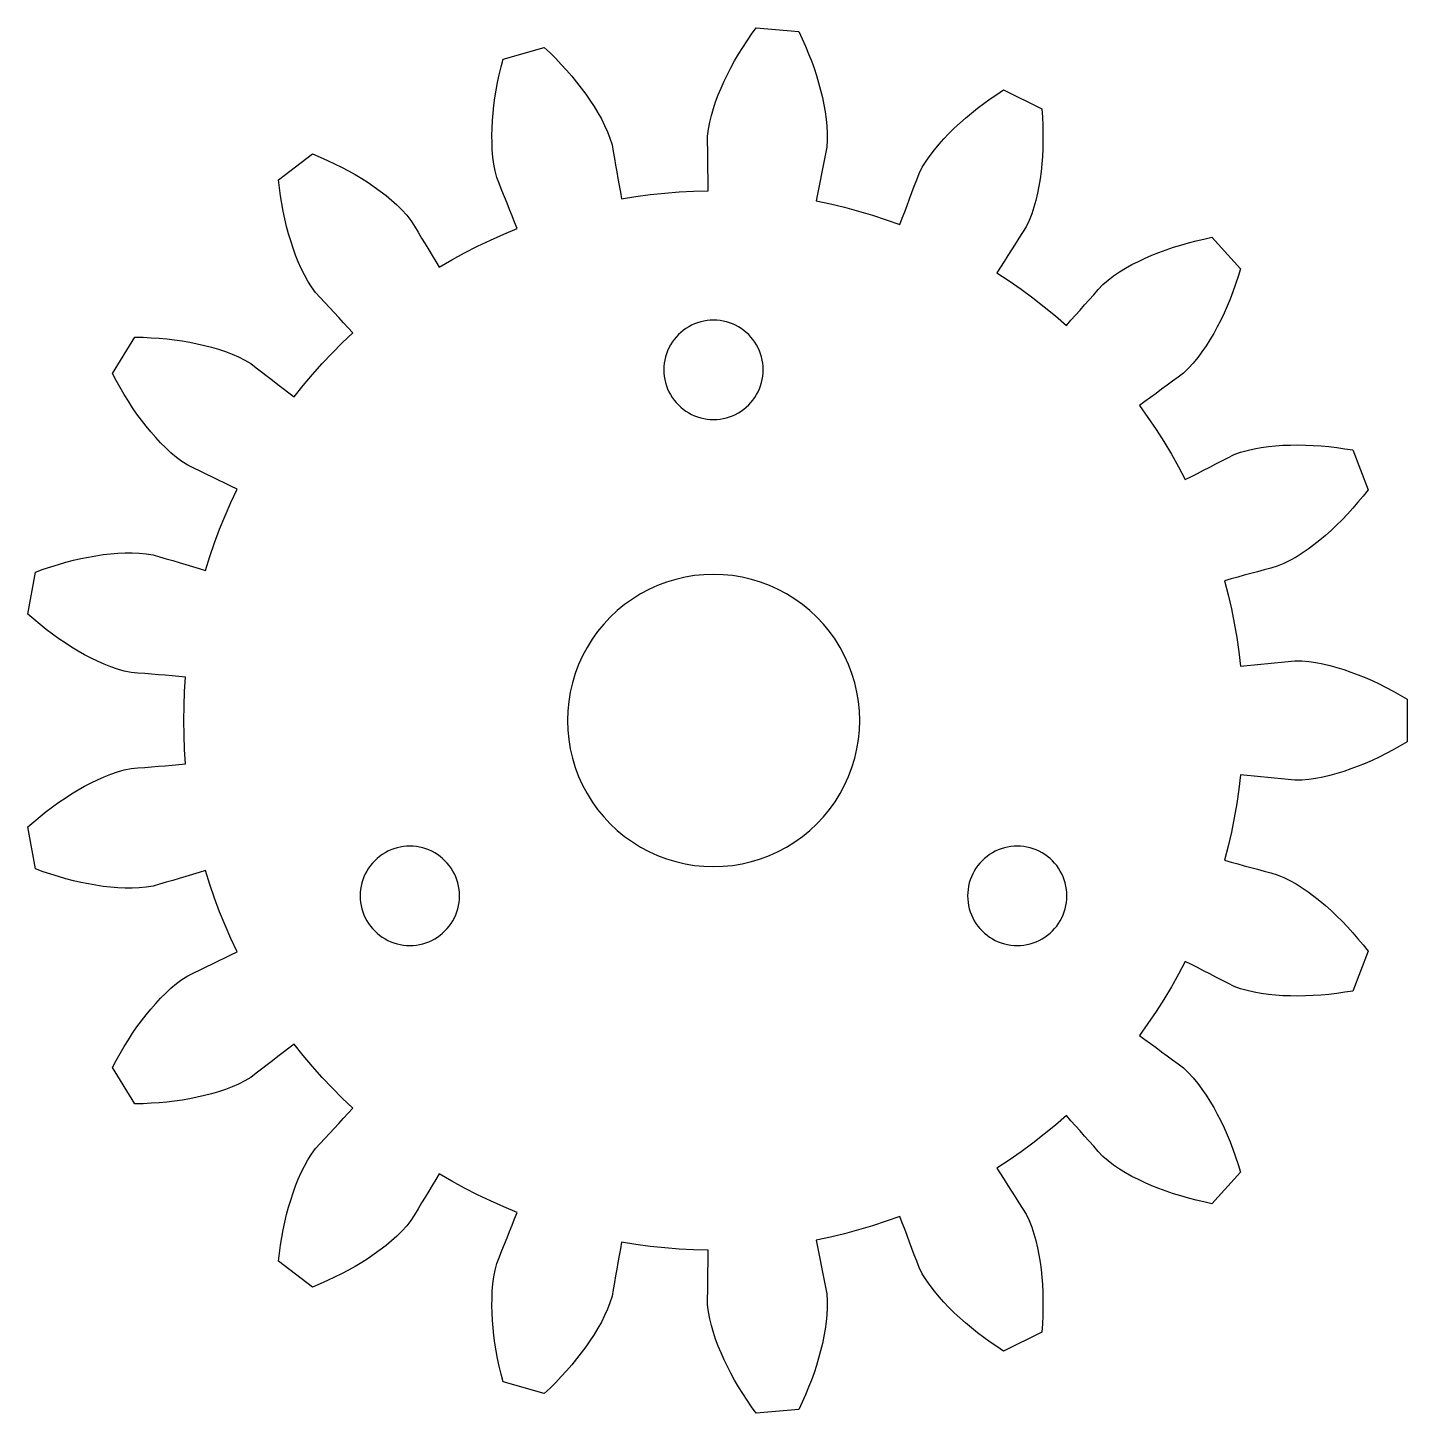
# Model space of a CAD drawing. Header units: metres. Extents: x -23.5 to 23.7, y -23.7 to 23.7.
import ezdxf

# ---------------------------------------------------------------- set-up
doc = ezdxf.new("R2010")
doc.units = ezdxf.units.M
doc.layers.add('CUT', color=7, linetype='Continuous')

msp = doc.modelspace()

# ---------------------------------------------------------------- linework, layer by layer
at = {"layer": 'CUT'}
for points in [[(17.901, -2.841), (17.816, -3.33), (17.718, -3.817), (17.607, -4.301), (17.483, -4.782), (17.709, -4.844), (17.935, -4.906), (18.161, -4.968), (18.387, -5.029), (18.613, -5.091), (18.839, -5.153), (19.065, -5.215), (19.291, -5.278), (19.51, -5.367), (19.723, -5.473), (19.933, -5.593), (20.14, -5.723), (20.344, -5.863), (20.545, -6.011), (20.743, -6.168), (20.938, -6.333), (21.131, -6.504), (21.321, -6.683), (21.508, -6.869), (21.692, -7.062), (21.873, -7.26), (22.052, -7.466), (22.227, -7.677), (22.4, -7.894), (21.872, -9.257), (21.598, -9.301), (21.326, -9.339), (21.056, -9.371), (20.788, -9.395), (20.522, -9.413), (20.259, -9.425), (19.998, -9.429), (19.74, -9.426), (19.485, -9.416), (19.233, -9.398), (18.984, -9.373), (18.739, -9.339), (18.499, -9.296), (18.263, -9.243), (18.033, -9.178), (17.812, -9.096), (17.603, -8.99), (17.394, -8.884), (17.185, -8.777), (16.977, -8.67), (16.768, -8.564), (16.559, -8.457), (16.35, -8.351), (16.142, -8.244), (15.91, -8.683), (15.666, -9.116), (15.41, -9.542), (15.143, -9.96), (14.864, -10.371), (14.575, -10.775), (14.763, -10.914), (14.952, -11.053), (15.14, -11.193), (15.329, -11.332), (15.517, -11.471), (15.705, -11.611), (15.894, -11.75), (16.082, -11.89), (16.254, -12.052), (16.414, -12.229), (16.567, -12.416), (16.713, -12.612), (16.852, -12.816), (16.986, -13.027), (17.114, -13.245), (17.237, -13.469), (17.354, -13.699), (17.467, -13.934), (17.574, -14.175), (17.676, -14.421), (17.774, -14.672), (17.866, -14.927), (17.953, -15.188), (18.035, -15.453), (17.051, -16.533), (16.78, -16.475), (16.512, -16.412), (16.249, -16.344), (15.99, -16.27), (15.736, -16.191), (15.486, -16.107), (15.241, -16.016), (15.002, -15.921), (14.767, -15.819), (14.539, -15.711), (14.316, -15.598), (14.1, -15.478), (13.892, -15.351), (13.691, -15.216), (13.5, -15.072), (13.323, -14.916), (13.166, -14.742), (13.01, -14.567), (12.854, -14.392), (12.698, -14.218), (12.542, -14.043), (12.386, -13.868), (12.23, -13.693), (12.073, -13.518), (11.699, -13.844), (11.315, -14.159), (10.923, -14.464), (10.522, -14.758), (10.114, -15.041), (9.698, -15.312), (9.824, -15.51), (9.949, -15.708), (10.074, -15.906), (10.2, -16.104), (10.325, -16.302), (10.451, -16.5), (10.576, -16.698), (10.701, -16.897), (10.802, -17.11), (10.888, -17.332), (10.963, -17.562), (11.028, -17.798), (11.085, -18.038), (11.133, -18.283), (11.174, -18.533), (11.207, -18.786), (11.234, -19.043), (11.254, -19.303), (11.267, -19.566), (11.273, -19.832), (11.273, -20.101), (11.267, -20.373), (11.254, -20.648), (11.235, -20.924), (9.927, -21.576), (9.695, -21.424), (9.468, -21.269), (9.248, -21.11), (9.033, -20.948), (8.824, -20.782), (8.622, -20.613), (8.426, -20.441), (8.238, -20.265), (8.056, -20.085), (7.881, -19.903), (7.715, -19.716), (7.557, -19.526), (7.408, -19.332), (7.27, -19.134), (7.144, -18.931), (7.035, -18.722), (6.952, -18.503), (6.869, -18.283), (6.787, -18.064), (6.705, -17.845), (6.622, -17.625), (6.54, -17.406), (6.457, -17.186), (6.375, -16.967), (5.908, -17.135), (5.436, -17.291), (4.96, -17.433), (4.481, -17.562), (3.998, -17.679), (3.512, -17.781), (3.557, -18.011), (3.603, -18.241), (3.648, -18.471), (3.694, -18.701), (3.739, -18.931), (3.784, -19.161), (3.83, -19.391), (3.874, -19.621), (3.892, -19.857), (3.892, -20.095), (3.878, -20.337), (3.854, -20.58), (3.82, -20.824), (3.776, -21.071), (3.724, -21.318), (3.664, -21.566), (3.596, -21.815), (3.521, -22.065), (3.438, -22.315), (3.348, -22.566), (3.251, -22.816), (3.147, -23.068), (3.036, -23.319), (2.918, -23.57), (1.463, -23.705), (1.301, -23.48), (1.146, -23.253), (0.997, -23.025), (0.856, -22.796), (0.721, -22.567), (0.593, -22.336), (0.473, -22.104), (0.361, -21.872), (0.256, -21.639), (0.16, -21.406), (0.072, -21.172), (-0.007, -20.937), (-0.076, -20.703), (-0.133, -20.468), (-0.177, -20.234), (-0.203, -19.999), (-0.202, -19.765), (-0.199, -19.53), (-0.197, -19.296), (-0.194, -19.062), (-0.192, -18.827), (-0.19, -18.593), (-0.187, -18.358), (-0.185, -18.124), (-0.681, -18.112), (-1.177, -18.087), (-1.672, -18.048), (-2.166, -17.995), (-2.658, -17.929), (-3.149, -17.849), (-3.189, -18.08), (-3.23, -18.311), (-3.271, -18.542), (-3.311, -18.773), (-3.352, -19.003), (-3.393, -19.234), (-3.434, -19.465), (-3.475, -19.696), (-3.544, -19.922), (-3.63, -20.144), (-3.73, -20.364), (-3.84, -20.582), (-3.961, -20.798), (-4.09, -21.012), (-4.228, -21.224), (-4.374, -21.433), (-4.527, -21.641), (-4.688, -21.847), (-4.855, -22.05), (-5.03, -22.251), (-5.211, -22.45), (-5.399, -22.647), (-5.593, -22.841), (-5.794, -23.033), (-7.199, -22.633), (-7.269, -22.364), (-7.332, -22.097), (-7.388, -21.831), (-7.437, -21.566), (-7.48, -21.303), (-7.515, -21.042), (-7.544, -20.783), (-7.565, -20.525), (-7.578, -20.27), (-7.584, -20.018), (-7.581, -19.768), (-7.57, -19.521), (-7.549, -19.278), (-7.518, -19.038), (-7.474, -18.803), (-7.414, -18.575), (-7.328, -18.357), (-7.241, -18.139), (-7.154, -17.922), (-7.067, -17.704), (-6.98, -17.486), (-6.893, -17.269), (-6.806, -17.051), (-6.72, -16.833), (-7.178, -16.643), (-7.631, -16.44), (-8.079, -16.225), (-8.52, -15.997), (-8.956, -15.758), (-9.384, -15.507), (-9.505, -15.707), (-9.627, -15.908), (-9.748, -16.108), (-9.869, -16.309), (-9.991, -16.509), (-10.112, -16.71), (-10.233, -16.91), (-10.356, -17.11), (-10.501, -17.296), (-10.662, -17.473), (-10.834, -17.642), (-11.016, -17.805), (-11.206, -17.963), (-11.404, -18.115), (-11.609, -18.263), (-11.821, -18.406), (-12.039, -18.544), (-12.263, -18.678), (-12.493, -18.807), (-12.728, -18.932), (-12.969, -19.052), (-13.215, -19.167), (-13.467, -19.278), (-13.723, -19.384), (-14.889, -18.504), (-14.857, -18.228), (-14.819, -17.956), (-14.775, -17.688), (-14.726, -17.423), (-14.67, -17.163), (-14.609, -16.906), (-14.542, -16.654), (-14.468, -16.407), (-14.389, -16.164), (-14.303, -15.926), (-14.21, -15.694), (-14.111, -15.468), (-14.003, -15.249), (-13.888, -15.037), (-13.762, -14.833), (-13.623, -14.643), (-13.464, -14.47), (-13.305, -14.299), (-13.145, -14.127), (-12.985, -13.956), (-12.826, -13.784), (-12.666, -13.612), (-12.506, -13.441), (-12.347, -13.269), (-12.706, -12.926), (-13.055, -12.573), (-13.395, -12.211), (-13.724, -11.839), (-14.043, -11.459), (-14.352, -11.07), (-14.538, -11.213), (-14.723, -11.356), (-14.909, -11.499), (-15.094, -11.642), (-15.28, -11.785), (-15.465, -11.929), (-15.651, -12.072), (-15.837, -12.214), (-16.04, -12.335), (-16.254, -12.441), (-16.476, -12.537), (-16.704, -12.623), (-16.939, -12.702), (-17.178, -12.772), (-17.423, -12.836), (-17.672, -12.893), (-17.925, -12.943), (-18.182, -12.987), (-18.443, -13.024), (-18.708, -13.055), (-18.976, -13.08), (-19.247, -13.099), (-19.521, -13.111), (-19.798, -13.118), (-20.568, -11.876), (-20.438, -11.63), (-20.305, -11.39), (-20.167, -11.156), (-20.025, -10.927), (-19.879, -10.704), (-19.73, -10.487), (-19.576, -10.276), (-19.418, -10.072), (-19.256, -9.875), (-19.09, -9.684), (-18.92, -9.501), (-18.746, -9.326), (-18.566, -9.16), (-18.382, -9.004), (-18.191, -8.86), (-17.993, -8.733), (-17.782, -8.629), (-17.572, -8.527), (-17.361, -8.425), (-17.15, -8.322), (-16.939, -8.22), (-16.728, -8.118), (-16.517, -8.015), (-16.306, -7.913), (-16.517, -7.463), (-16.715, -7.008), (-16.901, -6.548), (-17.074, -6.082), (-17.234, -5.612), (-17.382, -5.138), (-17.606, -5.204), (-17.831, -5.271), (-18.056, -5.337), (-18.281, -5.403), (-18.505, -5.47), (-18.73, -5.536), (-18.955, -5.603), (-19.18, -5.668), (-19.413, -5.708), (-19.651, -5.729), (-19.892, -5.738), (-20.136, -5.737), (-20.383, -5.725), (-20.632, -5.704), (-20.883, -5.676), (-21.136, -5.639), (-21.39, -5.594), (-21.646, -5.542), (-21.902, -5.482), (-22.16, -5.416), (-22.419, -5.342), (-22.679, -5.261), (-22.939, -5.174), (-23.2, -5.08), (-23.469, -3.644), (-23.259, -3.462), (-23.048, -3.286), (-22.835, -3.118), (-22.62, -2.955), (-22.404, -2.8), (-22.186, -2.652), (-21.966, -2.511), (-21.745, -2.377), (-21.523, -2.252), (-21.3, -2.134), (-21.075, -2.025), (-20.849, -1.925), (-20.622, -1.835), (-20.393, -1.756), (-20.164, -1.69), (-19.932, -1.643), (-19.699, -1.623), (-19.465, -1.604), (-19.232, -1.584), (-18.998, -1.565), (-18.765, -1.546), (-18.531, -1.527), (-18.297, -1.507), (-18.064, -1.488), (-18.098, -0.993), (-18.118, -0.497), (-18.125, 0), (-18.118, 0.497), (-18.098, 0.993), (-18.064, 1.488), (-18.297, 1.507), (-18.531, 1.527), (-18.765, 1.546), (-18.998, 1.565), (-19.232, 1.584), (-19.465, 1.604), (-19.699, 1.623), (-19.932, 1.643), (-20.164, 1.69), (-20.393, 1.756), (-20.622, 1.835), (-20.849, 1.925), (-21.075, 2.025), (-21.3, 2.134), (-21.523, 2.252), (-21.745, 2.377), (-21.966, 2.511), (-22.186, 2.652), (-22.404, 2.8), (-22.62, 2.955), (-22.835, 3.118), (-23.048, 3.286), (-23.259, 3.462), (-23.469, 3.644), (-23.2, 5.08), (-22.939, 5.174), (-22.679, 5.261), (-22.419, 5.342), (-22.16, 5.416), (-21.902, 5.482), (-21.646, 5.542), (-21.39, 5.594), (-21.136, 5.639), (-20.883, 5.676), (-20.632, 5.704), (-20.383, 5.725), (-20.136, 5.737), (-19.892, 5.738), (-19.651, 5.729), (-19.413, 5.708), (-19.18, 5.668), (-18.955, 5.603), (-18.73, 5.536), (-18.505, 5.47), (-18.281, 5.403), (-18.056, 5.337), (-17.831, 5.271), (-17.606, 5.204), (-17.382, 5.138), (-17.234, 5.612), (-17.074, 6.082), (-16.901, 6.548), (-16.715, 7.008), (-16.517, 7.463), (-16.306, 7.913), (-16.517, 8.015), (-16.728, 8.118), (-16.939, 8.22), (-17.15, 8.322), (-17.361, 8.425), (-17.572, 8.527), (-17.782, 8.629), (-17.993, 8.733), (-18.191, 8.86), (-18.382, 9.004), (-18.566, 9.16), (-18.746, 9.326), (-18.92, 9.501), (-19.09, 9.684), (-19.256, 9.875), (-19.418, 10.072), (-19.576, 10.276), (-19.73, 10.487), (-19.879, 10.704), (-20.025, 10.927), (-20.167, 11.156), (-20.305, 11.39), (-20.438, 11.63), (-20.568, 11.876), (-19.798, 13.118), (-19.521, 13.111), (-19.247, 13.099), (-18.976, 13.08), (-18.708, 13.055), (-18.443, 13.024), (-18.182, 12.987), (-17.925, 12.943), (-17.672, 12.893), (-17.423, 12.836), (-17.178, 12.772), (-16.939, 12.702), (-16.704, 12.623), (-16.476, 12.537), (-16.254, 12.441), (-16.04, 12.335), (-15.837, 12.214), (-15.651, 12.072), (-15.465, 11.929), (-15.28, 11.785), (-15.094, 11.642), (-14.909, 11.499), (-14.723, 11.356), (-14.538, 11.213), (-14.352, 11.07), (-14.043, 11.459), (-13.724, 11.839), (-13.395, 12.211), (-13.055, 12.573), (-12.706, 12.926), (-12.347, 13.269), (-12.506, 13.441), (-12.666, 13.612), (-12.826, 13.784), (-12.985, 13.956), (-13.145, 14.127), (-13.305, 14.299), (-13.464, 14.47), (-13.623, 14.643), (-13.762, 14.833), (-13.888, 15.037), (-14.003, 15.249), (-14.111, 15.468), (-14.21, 15.694), (-14.303, 15.926), (-14.389, 16.164), (-14.468, 16.407), (-14.542, 16.654), (-14.609, 16.906), (-14.67, 17.163), (-14.726, 17.423), (-14.775, 17.688), (-14.819, 17.956), (-14.857, 18.228), (-14.889, 18.504), (-13.723, 19.384), (-13.467, 19.278), (-13.215, 19.167), (-12.969, 19.052), (-12.728, 18.932), (-12.493, 18.807), (-12.263, 18.678), (-12.039, 18.544), (-11.821, 18.406), (-11.609, 18.263), (-11.404, 18.115), (-11.206, 17.963), (-11.016, 17.805), (-10.834, 17.642), (-10.662, 17.473), (-10.501, 17.296), (-10.356, 17.11), (-10.233, 16.91), (-10.112, 16.71), (-9.991, 16.509), (-9.869, 16.309), (-9.748, 16.108), (-9.627, 15.908), (-9.505, 15.707), (-9.384, 15.507), (-8.956, 15.758), (-8.52, 15.997), (-8.079, 16.225), (-7.631, 16.44), (-7.178, 16.643), (-6.72, 16.833), (-6.806, 17.051), (-6.893, 17.269), (-6.98, 17.486), (-7.067, 17.704), (-7.154, 17.922), (-7.241, 18.139), (-7.328, 18.357), (-7.414, 18.575), (-7.474, 18.803), (-7.518, 19.038), (-7.549, 19.278), (-7.57, 19.521), (-7.581, 19.768), (-7.584, 20.018), (-7.578, 20.27), (-7.565, 20.525), (-7.544, 20.783), (-7.515, 21.042), (-7.48, 21.303), (-7.437, 21.566), (-7.388, 21.831), (-7.332, 22.097), (-7.269, 22.364), (-7.199, 22.633), (-5.794, 23.033), (-5.593, 22.841), (-5.399, 22.647), (-5.211, 22.45), (-5.03, 22.251), (-4.855, 22.05), (-4.688, 21.847), (-4.527, 21.641), (-4.374, 21.433), (-4.228, 21.224), (-4.09, 21.012), (-3.961, 20.798), (-3.84, 20.582), (-3.73, 20.364), (-3.63, 20.144), (-3.544, 19.922), (-3.475, 19.696), (-3.434, 19.465), (-3.393, 19.234), (-3.352, 19.003), (-3.311, 18.773), (-3.271, 18.542), (-3.23, 18.311), (-3.189, 18.08), (-3.149, 17.849), (-2.658, 17.929), (-2.166, 17.995), (-1.672, 18.048), (-1.177, 18.087), (-0.681, 18.112), (-0.185, 18.124), (-0.187, 18.358), (-0.19, 18.593), (-0.192, 18.827), (-0.194, 19.062), (-0.197, 19.296), (-0.199, 19.53), (-0.202, 19.765), (-0.203, 19.999), (-0.177, 20.234), (-0.133, 20.468), (-0.076, 20.703), (-0.007, 20.937), (0.072, 21.172), (0.16, 21.406), (0.256, 21.639), (0.361, 21.872), (0.473, 22.104), (0.593, 22.336), (0.721, 22.567), (0.856, 22.796), (0.997, 23.025), (1.146, 23.253), (1.301, 23.48), (1.463, 23.705), (2.918, 23.57), (3.036, 23.319), (3.147, 23.068), (3.251, 22.816), (3.348, 22.566), (3.438, 22.315), (3.521, 22.065), (3.596, 21.815), (3.664, 21.566), (3.724, 21.318), (3.776, 21.071), (3.82, 20.824), (3.854, 20.58), (3.878, 20.337), (3.892, 20.095), (3.892, 19.857), (3.874, 19.621), (3.83, 19.391), (3.784, 19.161), (3.739, 18.931), (3.694, 18.701), (3.648, 18.471), (3.603, 18.241), (3.557, 18.011), (3.512, 17.781), (3.998, 17.679), (4.481, 17.562), (4.96, 17.433), (5.436, 17.291), (5.908, 17.135), (6.375, 16.967), (6.457, 17.186), (6.54, 17.406), (6.622, 17.625), (6.705, 17.845), (6.787, 18.064), (6.869, 18.283), (6.952, 18.503), (7.035, 18.722), (7.144, 18.931), (7.27, 19.134), (7.408, 19.332), (7.557, 19.526), (7.715, 19.716), (7.881, 19.903), (8.056, 20.085), (8.238, 20.265), (8.426, 20.441), (8.622, 20.613), (8.824, 20.782), (9.033, 20.948), (9.248, 21.11), (9.468, 21.269), (9.695, 21.424), (9.927, 21.576), (11.235, 20.924), (11.254, 20.648), (11.267, 20.373), (11.273, 20.101), (11.273, 19.832), (11.267, 19.566), (11.254, 19.303), (11.234, 19.043), (11.207, 18.786), (11.174, 18.533), (11.133, 18.283), (11.085, 18.038), (11.028, 17.798), (10.963, 17.562), (10.888, 17.332), (10.802, 17.11), (10.701, 16.897), (10.576, 16.698), (10.451, 16.5), (10.325, 16.302), (10.2, 16.104), (10.074, 15.906), (9.949, 15.708), (9.824, 15.51), (9.698, 15.312), (10.114, 15.041), (10.522, 14.758), (10.923, 14.464), (11.315, 14.159), (11.699, 13.844), (12.073, 13.518), (12.23, 13.693), (12.386, 13.868), (12.542, 14.043), (12.698, 14.218), (12.854, 14.392), (13.01, 14.567), (13.166, 14.742), (13.323, 14.916), (13.5, 15.072), (13.691, 15.216), (13.892, 15.351), (14.1, 15.478), (14.316, 15.598), (14.539, 15.711), (14.767, 15.819), (15.002, 15.921), (15.241, 16.016), (15.486, 16.107), (15.736, 16.191), (15.99, 16.27), (16.249, 16.344), (16.512, 16.412), (16.78, 16.475), (17.051, 16.533), (18.035, 15.453), (17.953, 15.188), (17.866, 14.927), (17.774, 14.672), (17.676, 14.421), (17.574, 14.175), (17.467, 13.934), (17.354, 13.699), (17.237, 13.469), (17.114, 13.245), (16.986, 13.027), (16.852, 12.816), (16.713, 12.612), (16.567, 12.416), (16.414, 12.229), (16.254, 12.052), (16.082, 11.89), (15.894, 11.75), (15.705, 11.611), (15.517, 11.471), (15.329, 11.332), (15.14, 11.193), (14.952, 11.053), (14.763, 10.914), (14.575, 10.775), (14.864, 10.371), (15.143, 9.96), (15.41, 9.542), (15.666, 9.116), (15.91, 8.683), (16.142, 8.244), (16.35, 8.351), (16.559, 8.457), (16.768, 8.564), (16.977, 8.67), (17.185, 8.777), (17.394, 8.884), (17.603, 8.99), (17.812, 9.096), (18.033, 9.178), (18.263, 9.243), (18.499, 9.296), (18.739, 9.339), (18.984, 9.373), (19.233, 9.398), (19.485, 9.416), (19.74, 9.426), (19.998, 9.429), (20.259, 9.425), (20.522, 9.413), (20.788, 9.395), (21.056, 9.371), (21.326, 9.339), (21.598, 9.301), (21.872, 9.257), (22.4, 7.894), (22.227, 7.677), (22.052, 7.466), (21.873, 7.26), (21.692, 7.062), (21.508, 6.869), (21.321, 6.683), (21.131, 6.504), (20.938, 6.333), (20.743, 6.168), (20.545, 6.011), (20.344, 5.863), (20.14, 5.723), (19.933, 5.593), (19.723, 5.473), (19.51, 5.367), (19.291, 5.278), (19.065, 5.215), (18.839, 5.153), (18.613, 5.091), (18.387, 5.029), (18.161, 4.968), (17.935, 4.906), (17.709, 4.844), (17.483, 4.782), (17.607, 4.301), (17.718, 3.817), (17.816, 3.33), (17.901, 2.841), (17.972, 2.35), (18.03, 1.856), (18.263, 1.88), (18.496, 1.904), (18.729, 1.928), (18.962, 1.952), (19.195, 1.976), (19.429, 2), (19.662, 2.024), (19.895, 2.047), (20.131, 2.043), (20.369, 2.021), (20.608, 1.986), (20.848, 1.939), (21.088, 1.882), (21.329, 1.816), (21.57, 1.742), (21.812, 1.659), (22.054, 1.568), (22.295, 1.47), (22.537, 1.364), (22.778, 1.251), (23.019, 1.131), (23.26, 1.005), (23.499, 0.871), (23.739, 0.731), (23.739, -0.731), (23.499, -0.871), (23.26, -1.005), (23.019, -1.131), (22.778, -1.251), (22.537, -1.364), (22.295, -1.47), (22.054, -1.568), (21.812, -1.659), (21.57, -1.742), (21.329, -1.816), (21.088, -1.882), (20.848, -1.939), (20.608, -1.986), (20.369, -2.021), (20.131, -2.043), (19.895, -2.047), (19.662, -2.024), (19.429, -2), (19.195, -1.976), (18.962, -1.952), (18.729, -1.928), (18.496, -1.904), (18.263, -1.88), (18.03, -1.856), (17.972, -2.35)], [(1.696, 11.889), (1.7, 12), (1.696, 12.111), (1.685, 12.222), (1.667, 12.332), (1.642, 12.44), (1.61, 12.546), (1.571, 12.651), (1.525, 12.752), (1.472, 12.85), (1.413, 12.944), (1.349, 13.035), (1.278, 13.121), (1.202, 13.202), (1.121, 13.278), (1.035, 13.349), (0.944, 13.413), (0.85, 13.472), (0.752, 13.525), (0.651, 13.571), (0.546, 13.61), (0.44, 13.642), (0.332, 13.667), (0.222, 13.685), (0.111, 13.696), (0, 13.7), (-0.111, 13.696), (-0.222, 13.685), (-0.332, 13.667), (-0.44, 13.642), (-0.546, 13.61), (-0.651, 13.571), (-0.752, 13.525), (-0.85, 13.472), (-0.944, 13.413), (-1.035, 13.349), (-1.121, 13.278), (-1.202, 13.202), (-1.278, 13.121), (-1.349, 13.035), (-1.413, 12.944), (-1.472, 12.85), (-1.525, 12.752), (-1.571, 12.651), (-1.61, 12.546), (-1.642, 12.44), (-1.667, 12.332), (-1.685, 12.222), (-1.696, 12.111), (-1.7, 12), (-1.696, 11.889), (-1.685, 11.778), (-1.667, 11.668), (-1.642, 11.56), (-1.61, 11.454), (-1.571, 11.349), (-1.525, 11.248), (-1.472, 11.15), (-1.413, 11.056), (-1.349, 10.965), (-1.278, 10.879), (-1.202, 10.798), (-1.121, 10.722), (-1.035, 10.651), (-0.944, 10.587), (-0.85, 10.528), (-0.752, 10.475), (-0.651, 10.429), (-0.546, 10.39), (-0.44, 10.358), (-0.332, 10.333), (-0.222, 10.315), (-0.111, 10.304), (0, 10.3), (0.111, 10.304), (0.222, 10.315), (0.332, 10.333), (0.44, 10.358), (0.546, 10.39), (0.651, 10.429), (0.752, 10.475), (0.85, 10.528), (0.944, 10.587), (1.035, 10.651), (1.121, 10.722), (1.202, 10.798), (1.278, 10.879), (1.349, 10.965), (1.413, 11.056), (1.472, 11.15), (1.525, 11.248), (1.571, 11.349), (1.61, 11.454), (1.642, 11.56), (1.667, 11.668), (1.685, 11.778)], [(4.957, 0.653), (4.904, 0.975), (4.83, 1.294), (4.735, 1.607), (4.619, 1.913), (4.484, 2.211), (4.33, 2.5), (4.157, 2.778), (3.967, 3.044), (3.759, 3.297), (3.536, 3.536), (3.297, 3.759), (3.044, 3.967), (2.778, 4.157), (2.5, 4.33), (2.211, 4.484), (1.913, 4.619), (1.607, 4.735), (1.294, 4.83), (0.975, 4.904), (0.653, 4.957), (0.327, 4.989), (0, 5), (-0.327, 4.989), (-0.653, 4.957), (-0.975, 4.904), (-1.294, 4.83), (-1.607, 4.735), (-1.913, 4.619), (-2.211, 4.484), (-2.5, 4.33), (-2.778, 4.157), (-3.044, 3.967), (-3.297, 3.759), (-3.536, 3.536), (-3.759, 3.297), (-3.967, 3.044), (-4.157, 2.778), (-4.33, 2.5), (-4.484, 2.211), (-4.619, 1.913), (-4.735, 1.607), (-4.83, 1.294), (-4.904, 0.975), (-4.957, 0.653), (-4.989, 0.327), (-5, 0), (-4.989, -0.327), (-4.957, -0.653), (-4.904, -0.975), (-4.83, -1.294), (-4.735, -1.607), (-4.619, -1.913), (-4.484, -2.211), (-4.33, -2.5), (-4.157, -2.778), (-3.967, -3.044), (-3.759, -3.297), (-3.536, -3.536), (-3.297, -3.759), (-3.044, -3.967), (-2.778, -4.157), (-2.5, -4.33), (-2.211, -4.484), (-1.913, -4.619), (-1.607, -4.735), (-1.294, -4.83), (-0.975, -4.904), (-0.653, -4.957), (-0.327, -4.989), (0, -5), (0.327, -4.989), (0.653, -4.957), (0.975, -4.904), (1.294, -4.83), (1.607, -4.735), (1.913, -4.619), (2.211, -4.484), (2.5, -4.33), (2.778, -4.157), (3.044, -3.967), (3.297, -3.759), (3.536, -3.536), (3.759, -3.297), (3.967, -3.044), (4.157, -2.778), (4.33, -2.5), (4.484, -2.211), (4.619, -1.913), (4.735, -1.607), (4.83, -1.294), (4.904, -0.975), (4.957, -0.653), (4.989, -0.327), (5, 0), (4.989, 0.327)], [(-8.696, -6.111), (-8.692, -6), (-8.696, -5.889), (-8.707, -5.778), (-8.725, -5.668), (-8.75, -5.56), (-8.783, -5.454), (-8.822, -5.349), (-8.868, -5.248), (-8.92, -5.15), (-8.979, -5.056), (-9.044, -4.965), (-9.114, -4.879), (-9.19, -4.798), (-9.271, -4.722), (-9.357, -4.651), (-9.448, -4.587), (-9.542, -4.528), (-9.64, -4.475), (-9.742, -4.429), (-9.846, -4.39), (-9.952, -4.358), (-10.061, -4.333), (-10.17, -4.315), (-10.281, -4.304), (-10.392, -4.3), (-10.503, -4.304), (-10.614, -4.315), (-10.724, -4.333), (-10.832, -4.358), (-10.939, -4.39), (-11.043, -4.429), (-11.144, -4.475), (-11.242, -4.528), (-11.337, -4.587), (-11.427, -4.651), (-11.513, -4.722), (-11.594, -4.798), (-11.67, -4.879), (-11.741, -4.965), (-11.806, -5.056), (-11.865, -5.15), (-11.917, -5.248), (-11.963, -5.349), (-12.002, -5.454), (-12.034, -5.56), (-12.06, -5.668), (-12.078, -5.778), (-12.089, -5.889), (-12.092, -6), (-12.089, -6.111), (-12.078, -6.222), (-12.06, -6.332), (-12.034, -6.44), (-12.002, -6.546), (-11.963, -6.651), (-11.917, -6.752), (-11.865, -6.85), (-11.806, -6.944), (-11.741, -7.035), (-11.67, -7.121), (-11.594, -7.202), (-11.513, -7.278), (-11.427, -7.349), (-11.337, -7.413), (-11.242, -7.472), (-11.144, -7.525), (-11.043, -7.571), (-10.939, -7.61), (-10.832, -7.642), (-10.724, -7.667), (-10.614, -7.685), (-10.503, -7.696), (-10.392, -7.7), (-10.281, -7.696), (-10.17, -7.685), (-10.061, -7.667), (-9.952, -7.642), (-9.846, -7.61), (-9.742, -7.571), (-9.64, -7.525), (-9.542, -7.472), (-9.448, -7.413), (-9.357, -7.349), (-9.271, -7.278), (-9.19, -7.202), (-9.114, -7.121), (-9.044, -7.035), (-8.979, -6.944), (-8.92, -6.85), (-8.868, -6.752), (-8.822, -6.651), (-8.783, -6.546), (-8.75, -6.44), (-8.725, -6.332), (-8.707, -6.222)], [(12.092, -6), (12.089, -5.889), (12.078, -5.778), (12.06, -5.668), (12.034, -5.56), (12.002, -5.454), (11.963, -5.349), (11.917, -5.248), (11.865, -5.15), (11.806, -5.056), (11.741, -4.965), (11.67, -4.879), (11.594, -4.798), (11.513, -4.722), (11.427, -4.651), (11.337, -4.587), (11.242, -4.528), (11.144, -4.475), (11.043, -4.429), (10.939, -4.39), (10.832, -4.358), (10.724, -4.333), (10.614, -4.315), (10.503, -4.304), (10.392, -4.3), (10.281, -4.304), (10.17, -4.315), (10.061, -4.333), (9.952, -4.358), (9.846, -4.39), (9.742, -4.429), (9.64, -4.475), (9.542, -4.528), (9.448, -4.587), (9.357, -4.651), (9.271, -4.722), (9.19, -4.798), (9.114, -4.879), (9.044, -4.965), (8.979, -5.056), (8.92, -5.15), (8.868, -5.248), (8.822, -5.349), (8.783, -5.454), (8.75, -5.56), (8.725, -5.668), (8.707, -5.778), (8.696, -5.889), (8.692, -6), (8.696, -6.111), (8.707, -6.222), (8.725, -6.332), (8.75, -6.44), (8.783, -6.546), (8.822, -6.651), (8.868, -6.752), (8.92, -6.85), (8.979, -6.944), (9.044, -7.035), (9.114, -7.121), (9.19, -7.202), (9.271, -7.278), (9.357, -7.349), (9.448, -7.413), (9.542, -7.472), (9.64, -7.525), (9.742, -7.571), (9.846, -7.61), (9.952, -7.642), (10.061, -7.667), (10.17, -7.685), (10.281, -7.696), (10.392, -7.7), (10.503, -7.696), (10.614, -7.685), (10.724, -7.667), (10.832, -7.642), (10.939, -7.61), (11.043, -7.571), (11.144, -7.525), (11.242, -7.472), (11.337, -7.413), (11.427, -7.349), (11.513, -7.278), (11.594, -7.202), (11.67, -7.121), (11.741, -7.035), (11.806, -6.944), (11.865, -6.85), (11.917, -6.752), (11.963, -6.651), (12.002, -6.546), (12.034, -6.44), (12.06, -6.332), (12.078, -6.222), (12.089, -6.111)]]:
    msp.add_lwpolyline(points, close=True, dxfattribs=at)

doc.saveas('drawing.dxf')
